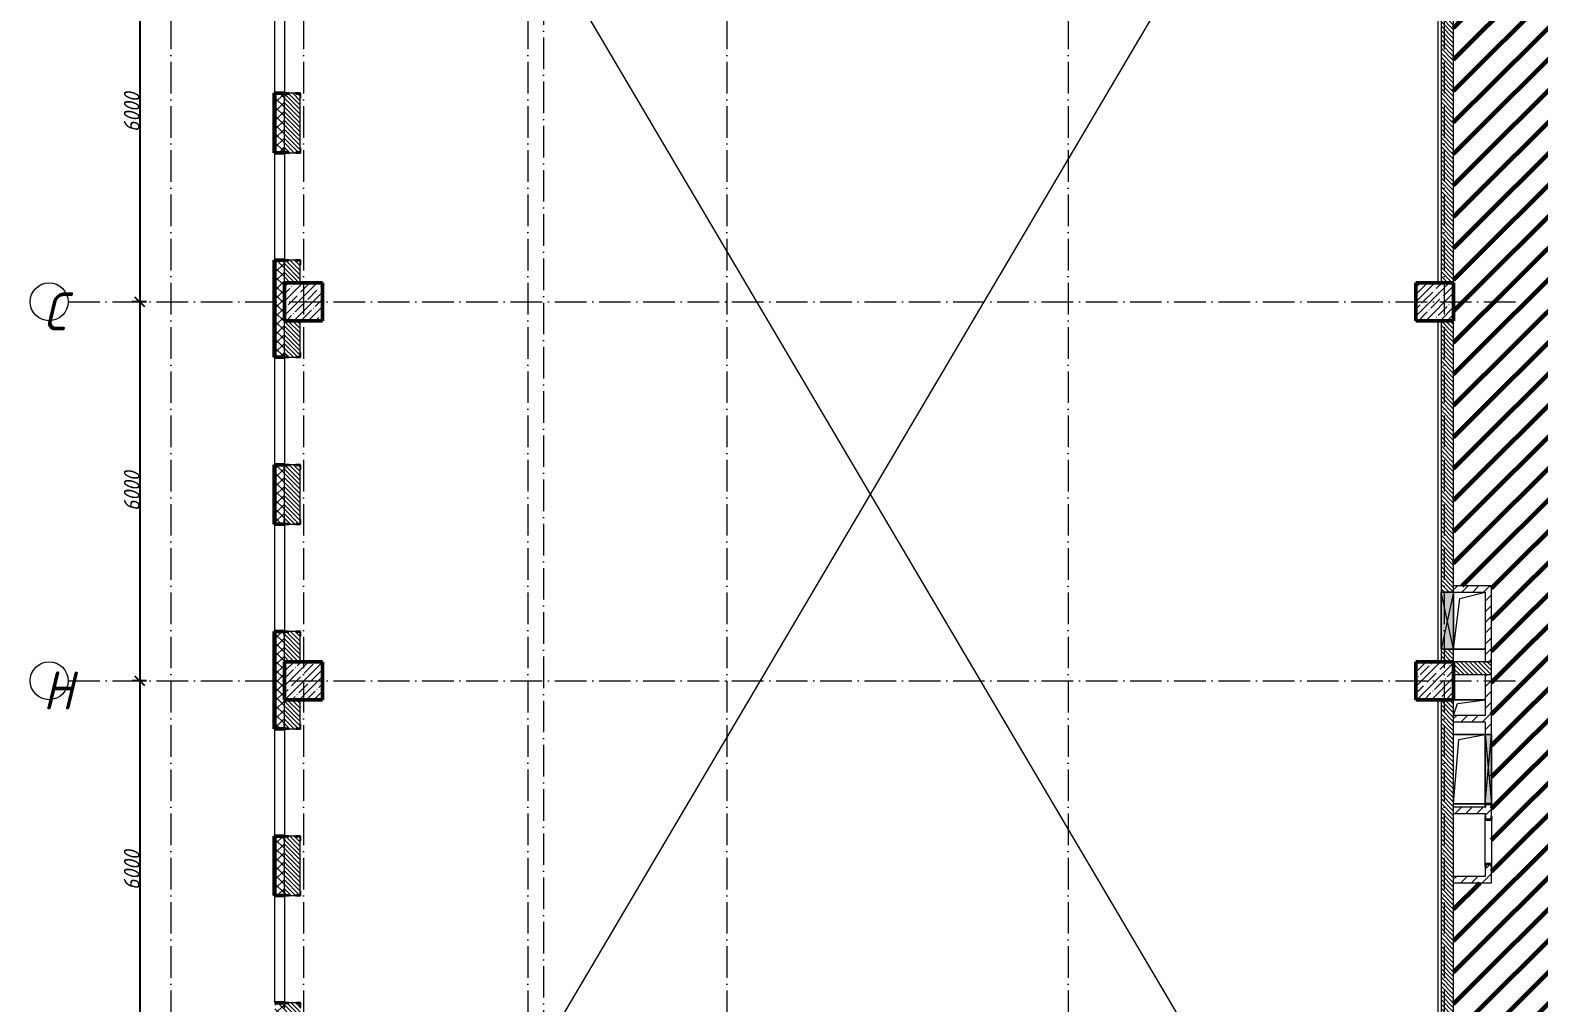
# Model space of a CAD drawing. Header units: millimetres. Extents: x -606178 to 312196, y -19338 to 632709.
# Drawn here: x -73988 to -50117, y 471375 to 486775 of the extents above; entities that cross this region are included whole.
import ezdxf

# ---------------------------------------------------------------- set-up
doc = ezdxf.new("R2010")
doc.units = ezdxf.units.MM
doc.linetypes.add('50_200_ШТРИХ_1Т_ш5_п1_п1_', pattern=[700, 500, -100, 0, -100])
for name, color, linetype, lineweight in [('6.4.1) Окр пт с инж. ПТ2.16', 3, 'Continuous', 60), ('A-____-____-DIMS', 7, 'Continuous', 9), ('A-DETL-____-OTLN-4', 7, 'Continuous', 18), ('A-DETL-GENF-OTLN', 7, 'Continuous', 9), ('A-FLOR-____-OTLN', 7, 'Continuous', 9), ('A-GENM-____-MCUT', 7, 'Continuous', 25), ('A-GENM-____-OTLN', 7, 'Continuous', 9), ('A-GENM-____-OTLN-1', 7, 'Continuous', 25), ('A-GLAZ-____-OTLN', 7, 'Continuous', 9), ('A-WALL-____-MCUT-2', 7, 'Continuous', 50), ('A-WALL-____-MCUT-3', 7, 'Continuous', 9), ('A-WALL-____-OTLN', 7, 'Continuous', 9), ('A-WALL-____-PATT-1', 7, 'Continuous', 9), ('A-WALL-FNSH-MCUT-1', 7, 'Continuous', 9), ('I-WALL-____-OTLN', 7, 'Continuous', 9), ('S-COLS-____-MCUT', 7, 'Continuous', 50), ('S-COLS-____-OTLN', 7, 'Continuous', 9), ('S-GRID-____-IDEN', 7, 'Continuous', 9), ('S-GRID-____-OTLN-1', 7, '50_200_ШТРИХ_1Т_ш5_п1_п1_', 9)]:
    doc.layers.add(name, color=color, linetype=linetype, lineweight=lineweight)
doc.styles.add('ISOCPEUR_I', font='isocpeui.ttf', dxfattribs={"width": 0.9, "height": 2.5})
doc.styles.add('ISOCPEUR_I_9', font='isocpeui.ttf', dxfattribs={"width": 0.9, "height": 250})
doc.dimstyles.new('ISO-2_5_0_9К_БОЛЬШОЙ_ОСИ', dxfattribs={"dimscale": 304.8, "dimtxt": 248.995294, "dimasz": 0.492126, "dimexe": 0.393701, "dimexo": 0, "dimgap": 0, "dimtad": 1, "dimdec": 0, "dimzin": 0, "dimdsep": 46, "dimtxsty": 'ISOCPEUR_I_9', "dimblk1": 'OBLIQUE', "dimblk2": 'OBLIQUE', "dimsah": 1, "dimcen": 0.09, "dimdle": 0.393701, "dimazin": 0, "dimtfac": 1, "dimtdec": 4, "dimtix": 1, "dimtmove": 0, "dimatfit": 3, "dimfxl": 1, "dimtvp": 1, "dimtolj": 1, "dimtzin": 0, "dimarcsym": 2})
pattern_1 = [(135, (-140714.89, 451794.26), (-35.35534, -35.35534), [])]
pattern_2 = [(45, (-140714.89, 451794.26), (-84.85281, 84.85281), [])]

# ---------------------------------------------------------------- blocks, each defined once
blk = doc.blocks.new('BSC_Колонна _Прямоугольная - 600х600-V15-АР1_План отверстий 3 этажа в осях 1-64_А-ГГ')
at = {"layer": 'S-COLS-____-OTLN'}
h = blk.add_hatch(dxfattribs=at)
h.set_pattern_fill('FP_51', color=256, style=0, pattern_type=2)
h.set_pattern_definition([(45, (-71050, -30681.04), (-114.04925, 114.04925), []), (45, (-70935.95, -30681.04), (-114.04925, 114.04925), [201.613, -40.323, 3.353, -36.97])])
h.paths.add_polyline_path([(-300, -300), (300, -300), (300, 300), (-300, 300)], flags=0)
at = {"layer": 'S-COLS-____-MCUT'}
for p, q in [((300, 300), (-300, 300)), ((-300, 300), (-300, -300)), ((300, -300), (300, 300)), ((-300, -300), (300, -300))]:
    blk.add_line(p, q, dxfattribs=at)
blk = doc.blocks.new('BSC_Колонна _Прямоугольная - 600х600-V16-АР1_План отверстий 3 этажа в осях 1-64_А-ГГ')
at = {"layer": 'S-COLS-____-OTLN'}
h = blk.add_hatch(dxfattribs=at)
h.set_pattern_fill('FP_52', color=256, style=0, pattern_type=2)
h.set_pattern_definition([(45, (-71050, -24681.04), (-114.04925, 114.04925), []), (45, (-70935.95, -24681.04), (-114.04925, 114.04925), [201.613, -40.323, 3.353, -36.97])])
h.paths.add_polyline_path([(-300, -300), (300, -300), (300, 300), (-300, 300), (-300, 134)], flags=0)
at = {"layer": 'S-COLS-____-MCUT'}
for p, q in [((300, 300), (-300, 300)), ((-300, 300), (-300, -300)), ((300, -300), (300, 300)), ((-300, -300), (300, -300))]:
    blk.add_line(p, q, dxfattribs=at)
blk = doc.blocks.new('BSC_Колонна _Прямоугольная - 600х600-V18-АР1_План отверстий 3 этажа в осях 1-64_А-ГГ')
at = {"layer": 'S-COLS-____-OTLN'}
h = blk.add_hatch(dxfattribs=at)
h.set_pattern_fill('FP_55', color=256, style=0, pattern_type=2)
h.set_pattern_definition([(45, (-88950, -30681.04), (-114.04925, 114.04925), []), (45, (-88835.95, -30681.04), (-114.04925, 114.04925), [201.613, -40.323, 3.353, -36.97])])
h.paths.add_polyline_path([(-300, -300), (300, -300), (300, 300), (-300, 300)], flags=0)
at = {"layer": 'S-COLS-____-MCUT'}
for p, q in [((300, 300), (-300, 300)), ((-300, 300), (-300, -300)), ((300, -300), (300, 300)), ((-300, -300), (300, -300))]:
    blk.add_line(p, q, dxfattribs=at)
blk = doc.blocks.new('BSC_Колонна _Прямоугольная - 600х600-V19-АР1_План отверстий 3 этажа в осях 1-64_А-ГГ')
at = {"layer": 'S-COLS-____-OTLN'}
h = blk.add_hatch(dxfattribs=at)
h.set_pattern_fill('FP_56', color=256, style=0, pattern_type=2)
h.set_pattern_definition([(45, (-88950, -24681.04), (-114.04925, 114.04925), []), (45, (-88835.95, -24681.04), (-114.04925, 114.04925), [201.613, -40.323, 3.353, -36.97])])
h.paths.add_polyline_path([(-300, -300), (300, -300), (300, 300), (-300, 300), (-300, 134)], flags=0)
at = {"layer": 'S-COLS-____-MCUT'}
for p, q in [((300, 300), (-300, 300)), ((-300, 300), (-300, -300)), ((300, -300), (300, 300)), ((-300, -300), (300, -300))]:
    blk.add_line(p, q, dxfattribs=at)
blk = doc.blocks.new('Фахверк_СКБ_Уголок - 250_3380-27498580-АР1_План отверстий 3 этажа в осях 1-64_А-ГГ')
at = {"layer": 'A-GENM-____-MCUT'}
for p, q in [((200, 181), (125, 181)), ((125, 181), (125, 106)), ((125, 106), (131, 106)), ((131, 106), (131, 175)), ((131, 175), (200, 175)), ((200, 175), (200, 181)), ((131, -6), (125, -6)), ((125, -6), (125, -81)), ((125, -81), (200, -81)), ((131, -75), (131, -6)), ((200, -75), (131, -75)), ((200, -81), (200, -75))]:
    blk.add_line(p, q, dxfattribs=at)
blk = doc.blocks.new('AR_Отверстие прямоугольное _в плите_ - AR_Отверстие прямоугольное _в плите_-30552785-АР1_План отверстий 3 этажа в осях 1-64_А-ГГ')
at = {"layer": 'A-GENM-____-OTLN'}
for p, q in [((-250, -450), (-150, 350)), ((-150, 350), (250, 450)), ((-250, -450), (250, -450))]:
    blk.add_line(p, q, dxfattribs=at)
blk = doc.blocks.new('AR_Отверстие прямоугольное _в плите_ - AR_Отверстие прямоугольное _в плите_-30459257-АР1_План отверстий 3 этажа в осях 1-64_А-ГГ')
at = {"layer": 'A-GENM-____-OTLN'}
for p, q in [((250, 125), (-250, 125)), ((-250, -125), (-188, 63)), ((-188, 63), (250, 125))]:
    blk.add_line(p, q, dxfattribs=at)
blk = doc.blocks.new('AR_Отверстие прямоугольное _в плите_ - AR_Отверстие прямоугольное _в плите_-V208-АР1_План отверстий 3 этажа в осях 1-64_А-ГГ')
at = {"layer": 'A-GENM-____-OTLN'}
for p, q in [((250, 550), (-250, 550)), ((-167, 467), (250, 550)), ((-250, -550), (-167, 467)), ((-250, -550), (250, -550))]:
    blk.add_line(p, q, dxfattribs=at)
blk = doc.blocks.new('154_Фахверк_СКБ_Швеллер - Тип_100_3960_зеркало-36793856-АР1_План отверстий 3 этажа в осях 1-64_А-ГГ')
at = {"layer": 'A-GENM-____-MCUT'}
for p, q in [((175, 50), (125, 50)), ((125, 50), (125, -50)), ((128, 47), (175, 47)), ((128, -47), (128, 47)), ((175, 47), (175, 50)), ((125, -50), (175, -50)), ((175, -47), (128, -47)), ((175, -50), (175, -47))]:
    blk.add_line(p, q, dxfattribs=at)
blk = doc.blocks.new('154_Стойка_СКБ_Швеллер - СМ-2180_100-28318692-АР1_План отверстий 3 этажа в осях 1-64_А-ГГ')
at = {"layer": 'A-GENM-____-MCUT'}
for p, q in [((171, 50), (125, 50)), ((125, 50), (125, -50)), ((129.5, 42.4), (171, 42.4)), ((129.5, -42.4), (129.5, 42.4)), ((171, 42.4), (171, 50)), ((125, -50), (171, -50)), ((171, -42.4), (129.5, -42.4)), ((171, -50), (171, -42.4))]:
    blk.add_line(p, q, dxfattribs=at)
blk = doc.blocks.new('AR_Отверстие прямоугольное _в стене_ - AR_Отверстие прямоугольное _в стене__ОВ-36953238-АР1_План отверстий 3 этажа в осях 1-64_А-ГГ')
at = {"layer": 'A-GLAZ-____-OTLN'}
blk.add_hatch(color=256, dxfattribs=at).paths.add_polyline_path([(450, 100), (-450, 100), (-450, -100), (450, -100)], flags=0)
at = {"layer": 'A-DETL-GENF-OTLN'}
for p, q in [((-450, -100), (-450, 100)), ((-450, 100), (450, 100)), ((450, 100), (-450, -100)), ((-450, 100), (450, -100)), ((450, 100), (-450, 100)), ((-450, 100), (-450, -100)), ((450, 100), (450, -100)), ((450, -100), (450, 100)), ((450, -100), (-450, -100)), ((-450, -100), (450, -100))]:
    blk.add_line(p, q, dxfattribs=at)
blk = doc.blocks.new('AR_Отверстие прямоугольное _в стене_ - AR_Отверстие прямоугольное _в стене__ОВ-36943067-АР1_План отверстий 3 этажа в осях 1-64_А-ГГ')
at = {"layer": 'A-GLAZ-____-OTLN'}
blk.add_hatch(color=256, dxfattribs=at).paths.add_polyline_path([(-550, -50), (550, -50), (550, 50), (-550, 50), (-550, -47)], flags=0)
at = {"layer": 'A-DETL-GENF-OTLN'}
for p, q in [((-550, 50), (550, 50)), ((550, 50), (-550, -50)), ((-550, 50), (550, -50)), ((550, 50), (-550, 50)), ((550, 50), (550, -50)), ((550, -50), (550, 50)), ((550, -50), (-550, -50)), ((-550, -50), (550, -50))]:
    blk.add_line(p, q, dxfattribs=at)
blk = doc.blocks.new('Ось сетки - Круг_Ø6_00__ISO-2_5_0_9K_-25732049-АР1_План отверстий 1 этажа в осях 1-64_А-ГГ')
at = {"layer": 'S-GRID-____-IDEN'}
blk.add_circle((0, 0), 3, dxfattribs=at)
blk = doc.blocks.new('_Oblique')
at = {"color": 0, "linetype": 'ByBlock', "lineweight": -2}
blk.add_line((-0.5, -0.5), (0.5, 0.5), dxfattribs=at)
blk = doc.blocks.new('*D5055')
at = {"layer": 'A-____-____-DIMS', "color": 0, "lineweight": -2, "transparency": 16777216}
for p, q in [((-72148, 488475), (-72375, 488475)), ((-72255, 488595), (-72255, 482355)), ((-72148, 482475), (-72375, 482475))]:
    blk.add_line(p, q, dxfattribs=at)
at = {"layer": 'Defpoints', "color": 0, "transparency": 16777216}
for p in [(-72148, 488475), (-72255, 482475), (-72148, 482475)]:
    blk.add_point(p, dxfattribs=at)
at = {"layer": 'A-____-____-DIMS', "color": 0, "lineweight": -2, "transparency": 16777216, "xscale": 150, "yscale": 150, "zscale": 150}
for p, rotation in [((-72255, 488475), 90), ((-72255, 482475), 270)]:
    blk.add_blockref('_Oblique', p, dxfattribs=dict(at, rotation=rotation))
at = {"layer": 'A-____-____-DIMS', "color": 0, "transparency": 16777216, "insert": (-72380, 485475), "char_height": 250, "width": 758.48, "attachment_point": 5, "rotation": 90, "style": 'ISOCPEUR_I_9'}
blk.add_mtext('\\A1;6000', dxfattribs=at)
blk = doc.blocks.new('*D5056')
at = {"layer": 'A-____-____-DIMS', "color": 0, "lineweight": -2, "transparency": 16777216}
for p, q in [((-72148, 482475), (-72375, 482475)), ((-72255, 482595), (-72255, 476355)), ((-72148, 476475), (-72375, 476475))]:
    blk.add_line(p, q, dxfattribs=at)
at = {"layer": 'Defpoints', "color": 0, "transparency": 16777216}
for p in [(-72148, 482475), (-72255, 476475), (-72148, 476475)]:
    blk.add_point(p, dxfattribs=at)
at = {"layer": 'A-____-____-DIMS', "color": 0, "lineweight": -2, "transparency": 16777216, "xscale": 150, "yscale": 150, "zscale": 150}
for p, rotation in [((-72255, 482475), 90), ((-72255, 476475), 270)]:
    blk.add_blockref('_Oblique', p, dxfattribs=dict(at, rotation=rotation))
at = {"layer": 'A-____-____-DIMS', "color": 0, "transparency": 16777216, "insert": (-72380, 479475), "char_height": 250, "width": 758.48, "attachment_point": 5, "rotation": 90, "style": 'ISOCPEUR_I_9'}
blk.add_mtext('\\A1;6000', dxfattribs=at)
blk = doc.blocks.new('*D5057')
at = {"layer": 'A-____-____-DIMS', "color": 0, "lineweight": -2, "transparency": 16777216}
for p, q in [((-72148, 476475), (-72375, 476475)), ((-72255, 476595), (-72255, 470355)), ((-72148, 470475), (-72375, 470475))]:
    blk.add_line(p, q, dxfattribs=at)
at = {"layer": 'Defpoints', "color": 0, "transparency": 16777216}
for p in [(-72148, 476475), (-72255, 470475), (-72148, 470475)]:
    blk.add_point(p, dxfattribs=at)
at = {"layer": 'A-____-____-DIMS', "color": 0, "lineweight": -2, "transparency": 16777216, "xscale": 150, "yscale": 150, "zscale": 150}
for p, rotation in [((-72255, 476475), 90), ((-72255, 470475), 270)]:
    blk.add_blockref('_Oblique', p, dxfattribs=dict(at, rotation=rotation))
at = {"layer": 'A-____-____-DIMS', "color": 0, "transparency": 16777216, "insert": (-72380, 473475), "char_height": 250, "width": 758.48, "attachment_point": 5, "rotation": 90, "style": 'ISOCPEUR_I_9'}
blk.add_mtext('\\A1;6000', dxfattribs=at)

msp = doc.modelspace()

# ---------------------------------------------------------------- hatches: boundary and pattern name
at = {"layer": '6.4.1) Окр пт с инж. ПТ2.16'}
h = msp.add_hatch(dxfattribs=at)
h.set_pattern_fill('ANSI31', color=256, scale=111)
h.paths.add_polyline_path([(-48014.891, 494725.3011), (-51464.891, 494725.3011), (-51464.891, 494225.3011), (-51464.891, 488775.3011), (-51464.891, 488175.3011), (-51464.891, 482775.3011), (-51464.891, 482175.3011), (-51464.891, 477975.3011), (-50864.891, 477975.3011), (-50864.891, 476775.3011), (-50864.891, 476575.3011), (-50864.891, 475625.3011), (-50864.891, 474525.3011), (-50864.891, 474475.3011), (-50864.891, 474325.3011), (-50864.891, 474275.3011), (-50864.891, 473575.3011), (-50864.891, 473529.3011), (-50864.891, 473275.3011), (-51464.891, 473275.3011), (-51464.891, 470775.3011), (-51464.891, 470175.3011), (-51464.891, 464625.3011), (-51464.891, 464125.3011), (-51464.891, 460975.3011), (-51464.891, 460775.3011), (-51464.891, 458575.3011), (-51464.891, 457875.3011), (-50964.891, 457875.3011), (-50964.891, 457275.3011), (-51464.891, 457275.3011), (-51464.891, 454275.3011), (-50964.891, 454275.3011), (-50964.891, 453675.3011), (-50964.891, 450725.3011), (-50964.891, 450125.3011), (-50439.891, 450125.3011), (-50439.891, 450131.3011), (-50364.891, 450131.3011), (-48564.891, 450125.3011), (-48564.891, 450131.3011), (-48489.891, 450131.3011), (-47664.891, 450126.4719), (-47664.891, 450225.3011), (-47464.891, 450225.3011), (-47464.891, 450375.3011), (-47464.891, 450700.3011), (-47470.891, 450700.3011), (-47470.891, 450780.3011), (-47464.891, 450780.3011), (-47464.891, 451225.3011), (-47464.891, 452075.3011), (-47464.891, 452475.3011), (-47470.891, 452475.3011), (-47470.891, 452550.3011), (-47464.891, 452875.3011), (-47464.891, 453375.3011), (-47464.891, 455875.3011), (-47464.891, 456775.3011), (-47464.891, 457000.3011), (-47470.891, 457000.3011), (-47470.891, 457075.3011), (-47464.891, 457775.3011), (-47470.891, 457775.3011), (-47470.891, 457850.3011), (-47464.891, 458000.3011), (-47470.891, 458000.3011), (-47470.891, 458075.3011), (-47464.891, 458775.3011), (-47470.891, 458775.3011), (-47470.891, 458875.3011), (-47464.891, 458875.3011), (-47464.891, 459375.3011), (-47464.891, 459700.3011), (-47470.891, 459700.3011), (-47470.891, 459780.3011), (-47464.891, 459780.3011), (-47464.891, 460125.3011), (-47464.891, 460975.3011), (-47464.891, 461475.3011), (-47470.891, 461475.3011), (-47470.891, 461550.3011), (-47464.891, 461875.3011), (-47464.891, 462375.3011), (-47464.891, 464700.3011), (-47470.891, 464700.3011), (-47470.891, 464780.3011), (-47264.891, 464780.3011), (-47264.891, 466570.3011), (-47470.891, 466570.3011), (-47470.891, 466650.3011), (-47464.891, 466925.3011), (-47464.891, 467425.3011), (-47464.891, 467875.3011), (-47464.891, 468375.3011), (-47464.891, 468700.3011), (-47470.891, 468700.3011), (-47470.891, 468780.3011), (-47464.891, 468780.3011), (-47464.891, 469225.3011), (-47464.891, 470075.3011), (-47464.891, 470475.3011), (-47470.891, 470475.3011), (-47470.891, 470550.3011), (-47464.891, 470875.3011), (-47464.891, 471375.3011), (-47464.891, 472775.3011), (-47464.891, 473775.3011), (-47464.891, 474100.3011), (-47470.891, 474100.3011), (-47470.891, 474180.3011), (-47264.891, 474180.3011), (-47264.891, 475070.3011), (-47470.891, 475070.3011), (-47470.891, 475150.3011), (-47464.891, 476075.3011), (-47464.891, 476475.3011), (-47464.891, 476575.3011), (-47464.891, 476775.3011), (-47464.891, 476875.3011), (-47464.891, 477375.3011), (-47464.891, 477700.3011), (-47470.891, 477700.3011), (-47470.891, 477780.3011), (-47464.891, 477780.3011), (-47464.891, 478325.3011), (-47464.891, 479175.3011), (-47464.891, 479475.3011), (-47470.891, 479475.3011), (-47470.891, 479550.3011), (-47464.891, 479875.3011), (-47464.891, 480375.3011), (-47464.891, 480600.3011), (-47470.891, 480600.3011), (-47470.891, 480675.3011), (-47395.891, 480675.3011), (-47264.891, 480675.3011), (-47264.891, 482475.3011), (-47333.891, 482475.3011), (-47395.891, 482475.3011), (-47470.891, 482475.3011), (-47470.891, 482550.3011), (-47464.891, 482700.3011), (-47470.891, 482700.3011), (-47470.891, 482775.3011), (-47464.891, 482805.3011), (-47464.891, 482775.3011), (-47395.891, 482775.3011), (-47264.891, 482775.3011), (-47264.891, 484570.3011), (-47470.891, 484570.3011), (-47470.891, 484650.3011), (-47464.891, 485875.3011), (-47464.891, 486375.3011), (-47464.891, 486700.3011), (-47470.891, 486700.3011), (-47470.891, 486780.3011), (-47464.891, 486780.3011), (-47464.891, 487275.3011), (-47464.891, 487925.3011), (-47464.891, 488475.3011), (-47470.891, 488475.3011), (-47470.891, 488550.3011), (-47464.891, 488875.3011), (-47464.891, 489375.3011), (-47464.891, 489800.3011), (-47464.891, 490300.3011), (-47464.891, 493775.3011), (-48014.891, 493775.3011)])
at = {"layer": 'A-WALL-____-PATT-1'}
h = msp.add_hatch(dxfattribs=at)
h.set_pattern_fill('FP_1', color=256, style=0, pattern_type=2)
h.set_pattern_definition([(45, (-140714.89, 451794.26), (-70.71068, 70.71068), []), (135, (-140714.89, 451794.26), (-70.71068, -70.71068), [])])
h.paths.add_polyline_path([(-70114.891, 464125.3011), (-69964.891, 464125.3011), (-69964.891, 465420.3011), (-69970.891, 465420.3011), (-69970.891, 465495.3011), (-70114.891, 465495.3011)], flags=0)
h.paths.add_polyline_path([(-70029.9964, 467195.3011), (-69970.891, 467195.3011), (-69970.891, 467270.3011), (-69964.891, 467270.3011), (-69964.891, 468060.3011), (-69970.891, 468060.3011), (-69970.891, 468135.3011), (-70114.891, 468135.3011), (-70114.891, 467195.3011)], flags=0)
h.paths.add_polyline_path([(-70029.9964, 469835.3011), (-69970.891, 469835.3011), (-69970.891, 469910.3011), (-69964.891, 469910.3011), (-69964.891, 471300.3011), (-69970.891, 471300.3011), (-69970.891, 471375.3011), (-70114.891, 471375.3011), (-70114.891, 469835.3011)], flags=0)
h.paths.add_polyline_path([(-70029.9964, 473075.3011), (-69970.891, 473075.3011), (-69970.891, 473150.3011), (-69964.891, 473150.3011), (-69964.891, 473940.3011), (-69970.891, 473940.3011), (-69970.891, 474015.3011), (-70114.891, 474015.3011), (-70114.891, 473075.3011)], flags=0)
h.paths.add_polyline_path([(-70029.9964, 475715.3011), (-69970.891, 475715.3011), (-69970.891, 475790.3011), (-69964.891, 475790.3011), (-69964.891, 477180.3011), (-69970.891, 477180.3011), (-69970.891, 477255.3011), (-70114.891, 477255.3011), (-70114.891, 475715.3011)], flags=0)
h.paths.add_polyline_path([(-70114.891, 478955.3011), (-69970.891, 478955.3011), (-69970.891, 479030.3011), (-69964.891, 479030.3011), (-69964.891, 479820.3011), (-69970.891, 479820.3011), (-69970.891, 479895.3011), (-70114.891, 479895.3011)], flags=0)
h.paths.add_polyline_path([(-70114.891, 481595.3011), (-69970.891, 481595.3011), (-69970.891, 481670.3011), (-69964.891, 481670.3011), (-69964.891, 483060.3011), (-69970.891, 483060.3011), (-69970.891, 483135.3011), (-70114.891, 483135.3011)], flags=0)
h.paths.add_polyline_path([(-70114.891, 484835.3011), (-69970.891, 484835.3011), (-69970.891, 484910.3011), (-69964.891, 484910.3011), (-69964.891, 485700.3011), (-69970.891, 485700.3011), (-69970.891, 485775.3011), (-70114.891, 485775.3011)], flags=0)
h.paths.add_polyline_path([(-69970.891, 487475.3011), (-69970.891, 487550.3011), (-69964.891, 487550.3011), (-69964.891, 488940.3011), (-69970.891, 488940.3011), (-69970.891, 489015.3011), (-70114.891, 489015.3011), (-70114.891, 487475.3011), (-70029.9964, 487475.3011)], flags=0)
h.paths.add_polyline_path([(-69970.891, 490715.3011), (-69970.891, 490790.3011), (-69964.891, 490790.3011), (-69964.891, 491580.3011), (-69970.891, 491580.3011), (-69970.891, 491655.3011), (-70114.891, 491655.3011), (-70114.891, 490715.3011), (-70029.9964, 490715.3011)], flags=0)
h.paths.add_polyline_path([(-69970.891, 493355.3011), (-69970.891, 493430.3011), (-69964.891, 493430.3011), (-69964.891, 494725.3011), (-70114.891, 494725.3011), (-70114.891, 493355.3011), (-70029.9964, 493355.3011)], flags=0)
h = msp.add_hatch(dxfattribs=at)
h.set_pattern_fill('FP_6', color=256, style=0, pattern_type=2)
h.set_pattern_definition(pattern_1)
h.paths.add_polyline_path([(-69783.891, 482775.3011), (-69714.891, 482775.3011), (-69714.891, 483129.3011), (-69783.891, 483129.3011), (-69783.891, 483135.3011), (-69895.891, 483135.3011), (-69895.891, 483129.3011), (-69964.891, 483129.3011), (-69964.891, 482775.3011)], flags=0)
h.paths.add_polyline_path([(-69783.891, 484835.3011), (-69783.891, 484841.3011), (-69714.891, 484841.3011), (-69714.891, 485769.3011), (-69783.891, 485769.3011), (-69783.891, 485775.3011), (-69895.891, 485775.3011), (-69895.891, 485769.3011), (-69964.891, 485769.3011), (-69964.891, 484841.3011), (-69895.891, 484841.3011), (-69895.891, 484835.3011)], flags=0)
h.paths.add_polyline_path([(-69783.891, 487475.3011), (-69783.891, 487481.3011), (-69714.891, 487481.3011), (-69714.891, 488175.3011), (-69964.891, 488175.3011), (-69964.891, 487481.3011), (-69895.891, 487481.3011), (-69895.891, 487475.3011)], flags=0)
h = msp.add_hatch(dxfattribs=at)
h.set_pattern_fill('FP_6', color=256, style=0, pattern_type=2)
h.set_pattern_definition(pattern_1)
h.paths.add_polyline_path([(-51464.891, 482775.3011), (-51464.891, 488175.3011), (-51664.891, 488175.3011), (-51664.891, 482775.3011)], flags=0)
h = msp.add_hatch(dxfattribs=at)
h.set_pattern_fill('FP_6', color=256, style=0, pattern_type=2)
h.set_pattern_definition(pattern_1)
h.paths.add_polyline_path([(-69895.891, 476775.3011), (-69714.891, 476775.3011), (-69714.891, 477249.3011), (-69783.891, 477249.3011), (-69783.891, 477255.3011), (-69895.891, 477255.3011), (-69895.891, 477249.3011), (-69964.891, 477249.3011), (-69964.891, 476775.3011)], flags=0)
h.paths.add_polyline_path([(-69895.891, 478955.3011), (-69783.891, 478955.3011), (-69783.891, 478961.3011), (-69714.891, 478961.3011), (-69714.891, 479889.3011), (-69783.891, 479889.3011), (-69783.891, 479895.3011), (-69895.891, 479895.3011), (-69895.891, 479889.3011), (-69964.891, 479889.3011), (-69964.891, 478961.3011), (-69895.891, 478961.3011)], flags=0)
h.paths.add_polyline_path([(-69783.891, 481595.3011), (-69783.891, 481601.3011), (-69714.891, 481601.3011), (-69714.891, 482175.3011), (-69964.891, 482175.3011), (-69964.891, 481601.3011), (-69895.891, 481601.3011), (-69895.891, 481595.3011)], flags=0)
h = msp.add_hatch(dxfattribs=at)
h.set_pattern_fill('FP_6', color=256, style=0, pattern_type=2)
h.set_pattern_definition(pattern_1)
h.paths.add_polyline_path([(-51464.891, 476775.3011), (-51464.891, 476975.3011), (-51664.891, 476975.3011), (-51664.891, 476775.3011)], flags=0)
h.paths.add_polyline_path([(-51664.891, 477875.3011), (-51464.891, 477875.3011), (-51464.891, 482175.3011), (-51664.891, 482175.3011), (-51664.891, 480049.2845)], flags=0)
h = msp.add_hatch(dxfattribs=at)
h.set_pattern_fill('FP_4', color=256, style=0, pattern_type=2)
h.set_pattern_definition(pattern_2)
h.paths.add_polyline_path([(-50964.891, 477875.3011), (-50864.891, 477875.3011), (-50864.891, 477975.3011), (-51464.891, 477975.3011), (-51464.891, 477875.3011)], flags=0)
h = msp.add_hatch(dxfattribs=at)
h.set_pattern_fill('FP_4', color=256, style=0, pattern_type=2)
h.set_pattern_definition(pattern_2)
h.paths.add_polyline_path([(-50864.891, 476775.3011), (-50864.891, 477875.3011), (-50964.891, 477875.3011), (-50964.891, 476775.3011)], flags=0)
h = msp.add_hatch(dxfattribs=at)
h.set_pattern_fill('FP_6', color=256, style=0, pattern_type=2)
h.set_pattern_definition(pattern_1)
h.paths.add_polyline_path([(-50864.891, 476575.3011), (-50864.891, 476775.3011), (-51464.891, 476775.3011), (-51464.891, 476575.3011)], flags=0)
h = msp.add_hatch(dxfattribs=at)
h.set_pattern_fill('FP_4', color=256, style=0, pattern_type=2)
h.set_pattern_definition(pattern_2)
h.paths.add_polyline_path([(-50872.491, 473375.3011), (-50864.891, 473375.3011), (-50864.891, 473529.3011), (-50872.491, 473529.3011), (-50872.491, 473570.8011), (-50957.291, 473570.8011), (-50957.291, 473529.3011), (-50964.891, 473529.3011), (-50964.891, 473375.3011), (-50957.291, 473375.3011)], flags=0)
h.paths.add_polyline_path([(-50961.891, 474278.3011), (-50867.891, 474278.3011), (-50867.891, 474325.3011), (-50864.891, 474325.3011), (-50864.891, 474475.3011), (-50867.891, 474475.3011), (-50867.891, 474522.3011), (-50961.891, 474522.3011), (-50961.891, 474475.3011), (-50964.891, 474475.3011), (-50964.891, 474325.3011), (-50961.891, 474325.3011)], flags=0)
h.paths.add_polyline_path([(-50951.9877, 475625.3011), (-50864.891, 475625.3011), (-50864.891, 476575.3011), (-50964.891, 476575.3011), (-50964.891, 475625.3011)], flags=0)
h = msp.add_hatch(dxfattribs=at)
h.set_pattern_fill('FP_6', color=256, style=0, pattern_type=2)
h.set_pattern_definition(pattern_1)
h.paths.add_polyline_path([(-69895.891, 470775.3011), (-69714.891, 470775.3011), (-69714.891, 471369.3011), (-69783.891, 471369.3011), (-69783.891, 471375.3011), (-69895.891, 471375.3011), (-69895.891, 471369.3011), (-69964.891, 471369.3011), (-69964.891, 470775.3011)], flags=0)
h.paths.add_polyline_path([(-69783.891, 473075.3011), (-69783.891, 473081.3011), (-69714.891, 473081.3011), (-69714.891, 474009.3011), (-69783.891, 474009.3011), (-69783.891, 474015.3011), (-69895.891, 474015.3011), (-69895.891, 474009.3011), (-69964.891, 474009.3011), (-69964.891, 473081.3011), (-69895.891, 473081.3011), (-69895.891, 473075.3011)], flags=0)
h.paths.add_polyline_path([(-69783.891, 475715.3011), (-69783.891, 475721.3011), (-69714.891, 475721.3011), (-69714.891, 476175.3011), (-69964.891, 476175.3011), (-69964.891, 475721.3011), (-69895.891, 475721.3011), (-69895.891, 475715.3011)], flags=0)
h = msp.add_hatch(dxfattribs=at)
h.set_pattern_fill('FP_6', color=256, style=0, pattern_type=2)
h.set_pattern_definition(pattern_1)
h.paths.add_polyline_path([(-51464.891, 470775.3011), (-51464.891, 476175.3011), (-51664.891, 476175.3011), (-51664.891, 470775.3011)], flags=0)
h = msp.add_hatch(dxfattribs=at)
h.set_pattern_fill('FP_4', color=256, style=0, pattern_type=2)
h.set_pattern_definition(pattern_2)
h.paths.add_polyline_path([(-50964.891, 475825.3011), (-50964.891, 475925.3011), (-51464.891, 475925.3011), (-51464.891, 475825.3011)], flags=0)
h = msp.add_hatch(dxfattribs=at)
h.set_pattern_fill('FP_4', color=256, style=0, pattern_type=2)
h.set_pattern_definition(pattern_2)
h.paths.add_polyline_path([(-50964.891, 474375.3011), (-50964.891, 474475.3011), (-51464.891, 474475.3011), (-51464.891, 474375.3011)], flags=0)
h = msp.add_hatch(dxfattribs=at)
h.set_pattern_fill('FP_4', color=256, style=0, pattern_type=2)
h.set_pattern_definition(pattern_2)
h.paths.add_polyline_path([(-51464.891, 473275.3011), (-50864.891, 473275.3011), (-50864.891, 473375.3011), (-51464.891, 473375.3011)], flags=0)

# ---------------------------------------------------------------- linework, layer by layer
at = {"layer": 'A-DETL-____-OTLN-4'}
for p, q in [((-69364.891, 464725.3011), (-51964.891, 494225.3011)), ((-69364.891, 494125.3011), (-51964.891, 464625.3011))]:
    msp.add_line(p, q, dxfattribs=at)
at = {"layer": 'A-FLOR-____-OTLN'}
for p, q in [((-51714.891, 488175.3011), (-51714.891, 482775.3011)), ((-51714.891, 482175.3011), (-51714.891, 476775.3011)), ((-50964.891, 476975.3011), (-51464.891, 476975.3011)), ((-51714.891, 476175.3011), (-51714.891, 470775.3011)), ((-51464.891, 476175.3011), (-50964.891, 476175.3011)), ((-51464.891, 475625.3011), (-50964.891, 475625.3011)), ((-50964.891, 474525.3011), (-51464.891, 474525.3011))]:
    msp.add_line(p, q, dxfattribs=at)
at = {"layer": 'A-WALL-____-MCUT-2'}
for p, q in [((-70126.891, 485775.3011), (-70126.891, 484835.3011)), ((-70121.891, 485775.3011), (-70121.891, 484835.3011)), ((-70114.891, 485775.3011), (-70114.891, 484835.3011)), ((-69970.891, 485775.3011), (-70114.891, 485775.3011)), ((-70114.891, 484835.3011), (-69970.891, 484835.3011)), ((-70126.891, 483135.3011), (-70126.891, 481595.3011)), ((-70121.891, 483135.3011), (-70121.891, 481595.3011)), ((-70114.891, 483135.3011), (-70114.891, 481595.3011)), ((-69970.891, 483135.3011), (-70114.891, 483135.3011)), ((-70114.891, 481595.3011), (-69970.891, 481595.3011)), ((-70126.891, 479895.3011), (-70126.891, 478955.3011)), ((-70121.891, 479895.3011), (-70121.891, 478955.3011)), ((-70114.891, 479895.3011), (-70114.891, 478955.3011)), ((-69970.891, 479895.3011), (-70114.891, 479895.3011)), ((-70114.891, 478955.3011), (-69970.891, 478955.3011)), ((-70126.891, 477255.3011), (-70126.891, 475715.3011)), ((-70121.891, 477255.3011), (-70121.891, 475715.3011)), ((-70114.891, 477255.3011), (-70114.891, 475715.3011)), ((-69970.891, 477255.3011), (-70114.891, 477255.3011)), ((-70114.891, 475715.3011), (-69970.891, 475715.3011)), ((-70126.891, 474015.3011), (-70126.891, 473075.3011)), ((-70121.891, 474015.3011), (-70121.891, 473075.3011)), ((-70114.891, 474015.3011), (-70114.891, 473075.3011)), ((-69970.891, 474015.3011), (-70114.891, 474015.3011)), ((-70114.891, 473075.3011), (-69970.891, 473075.3011)), ((-69970.891, 471375.3011), (-70114.891, 471375.3011))]:
    msp.add_line(p, q, dxfattribs=at)
at = {"layer": 'A-WALL-____-MCUT-3'}
for p, q in [((-51664.891, 488175.3011), (-51664.891, 482775.3011)), ((-51464.891, 482775.3011), (-51464.891, 488175.3011)), ((-69783.891, 485775.3011), (-69895.891, 485775.3011)), ((-69964.891, 484910.3011), (-69964.891, 485700.3011)), ((-69714.891, 484910.3011), (-69714.891, 485700.3011)), ((-69895.891, 484835.3011), (-69783.891, 484835.3011)), ((-69964.891, 482775.3011), (-69964.891, 483060.3011)), ((-69783.891, 483135.3011), (-69895.891, 483135.3011)), ((-69714.891, 482775.3011), (-69714.891, 483060.3011)), ((-69964.891, 481670.3011), (-69964.891, 482175.3011)), ((-69714.891, 481670.3011), (-69714.891, 482175.3011)), ((-51664.891, 482175.3011), (-51664.891, 477875.3011)), ((-51464.891, 477875.3011), (-51464.891, 482175.3011)), ((-69895.891, 481595.3011), (-69783.891, 481595.3011)), ((-69964.891, 479030.3011), (-69964.891, 479820.3011)), ((-69783.891, 479895.3011), (-69895.891, 479895.3011)), ((-69714.891, 479030.3011), (-69714.891, 479820.3011)), ((-69895.891, 478955.3011), (-69783.891, 478955.3011)), ((-69964.891, 476775.3011), (-69964.891, 477180.3011)), ((-69783.891, 477255.3011), (-69895.891, 477255.3011)), ((-69714.891, 476775.3011), (-69714.891, 477180.3011)), ((-51664.891, 476975.3011), (-51664.891, 476775.3011)), ((-51464.891, 476775.3011), (-51464.891, 476975.3011)), ((-50864.891, 476775.3011), (-51464.891, 476775.3011)), ((-50864.891, 476575.3011), (-50864.891, 476775.3011)), ((-51464.891, 476575.3011), (-50864.891, 476575.3011)), ((-69964.891, 475790.3011), (-69964.891, 476175.3011)), ((-69714.891, 475790.3011), (-69714.891, 476175.3011)), ((-51664.891, 476175.3011), (-51664.891, 470775.3011)), ((-51464.891, 470775.3011), (-51464.891, 476175.3011)), ((-69895.891, 475715.3011), (-69783.891, 475715.3011)), ((-69964.891, 473150.3011), (-69964.891, 473940.3011)), ((-69783.891, 474015.3011), (-69895.891, 474015.3011)), ((-69714.891, 473150.3011), (-69714.891, 473940.3011)), ((-69895.891, 473075.3011), (-69783.891, 473075.3011)), ((-69783.891, 471375.3011), (-69895.891, 471375.3011))]:
    msp.add_line(p, q, dxfattribs=at)
at = {"layer": 'A-WALL-____-OTLN'}
for p, q in [((-70114.891, 485775.3011), (-70114.891, 487475.3011)), ((-69964.891, 487475.3011), (-69964.891, 485775.3011)), ((-70114.891, 483135.3011), (-70114.891, 484835.3011)), ((-69964.891, 484835.3011), (-69964.891, 483135.3011)), ((-70114.891, 479895.3011), (-70114.891, 481595.3011)), ((-69964.891, 481595.3011), (-69964.891, 479895.3011)), ((-70114.891, 477255.3011), (-70114.891, 478955.3011)), ((-69964.891, 478955.3011), (-69964.891, 477255.3011)), ((-70114.891, 474015.3011), (-70114.891, 475715.3011)), ((-69964.891, 475715.3011), (-69964.891, 474015.3011)), ((-70114.891, 471375.3011), (-70114.891, 473075.3011)), ((-69964.891, 473075.3011), (-69964.891, 471375.3011))]:
    msp.add_line(p, q, dxfattribs=at)
at = {"layer": 'A-WALL-FNSH-MCUT-1'}
for p, q in [((-70114.891, 485775.3011), (-70134.891, 485775.3011)), ((-70134.891, 485775.3011), (-70134.891, 484835.3011)), ((-70134.891, 484835.3011), (-70114.891, 484835.3011)), ((-70114.891, 483135.3011), (-70134.891, 483135.3011)), ((-70134.891, 483135.3011), (-70134.891, 481595.3011)), ((-70134.891, 481595.3011), (-70114.891, 481595.3011)), ((-70114.891, 479895.3011), (-70134.891, 479895.3011)), ((-70134.891, 479895.3011), (-70134.891, 478955.3011)), ((-70134.891, 478955.3011), (-70114.891, 478955.3011)), ((-50864.891, 477975.3011), (-51464.891, 477975.3011)), ((-50864.891, 476775.3011), (-50864.891, 477975.3011)), ((-51464.891, 477875.3011), (-50964.891, 477875.3011)), ((-50964.891, 477875.3011), (-50964.891, 476775.3011)), ((-70114.891, 477255.3011), (-70134.891, 477255.3011)), ((-70134.891, 477255.3011), (-70134.891, 475715.3011)), ((-50964.891, 476775.3011), (-50864.891, 476775.3011)), ((-50964.891, 476575.3011), (-50964.891, 475925.3011)), ((-50864.891, 475625.3011), (-50864.891, 476575.3011)), ((-50964.891, 475925.3011), (-51464.891, 475925.3011)), ((-51464.891, 475825.3011), (-50964.891, 475825.3011)), ((-50964.891, 475825.3011), (-50964.891, 475625.3011)), ((-70134.891, 475715.3011), (-70114.891, 475715.3011)), ((-50964.891, 474475.3011), (-51464.891, 474475.3011)), ((-51464.891, 474375.3011), (-50964.891, 474375.3011)), ((-50964.891, 474375.3011), (-50964.891, 474325.3011)), ((-50864.891, 474325.3011), (-50864.891, 474475.3011)), ((-70114.891, 474015.3011), (-70134.891, 474015.3011)), ((-70134.891, 474015.3011), (-70134.891, 473075.3011)), ((-50964.891, 473375.3011), (-51464.891, 473375.3011)), ((-50964.891, 473529.3011), (-50964.891, 473375.3011)), ((-50864.891, 473275.3011), (-50864.891, 473529.3011)), ((-51464.891, 473275.3011), (-50864.891, 473275.3011)), ((-70134.891, 473075.3011), (-70114.891, 473075.3011))]:
    msp.add_line(p, q, dxfattribs=at)
at = {"layer": 'I-WALL-____-OTLN'}
for p, q in [((-50964.891, 473575.3011), (-50964.891, 474275.3011)), ((-50864.891, 474275.3011), (-50864.891, 473575.3011))]:
    msp.add_line(p, q, dxfattribs=at)
at = {"layer": 'S-GRID-____-OTLN-1'}
for p, q in [((-71764.891, 501675.2188), (-71764.891, 447559.231)), ((-69664.891, 501675.2188), (-69664.891, 447559.231)), ((-66114.891, 501675.2188), (-66114.891, 463125.3011)), ((-62964.891, 501675.2188), (-62964.891, 460364.1588)), ((-57564.891, 501675.2188), (-57564.891, 463616.9934)), ((-51614.891, 501675.2188), (-51614.891, 447311.6528)), ((-65864.891, 501362.3448), (-65864.891, 463125.3011)), ((-73388.1205, 482475.3011), (-50396.1037, 482475.3011)), ((-73388.1205, 476475.3011), (-50396.1037, 476475.3011))]:
    msp.add_line(p, q, dxfattribs=at)

# ---------------------------------------------------------------- block references
at = {"layer": 'A-GENM-____-OTLN'}
for name, p in [('AR_Отверстие прямоугольное _в плите_ - AR_Отверстие прямоугольное _в плите_-30552785-АР1_План отверстий 3 этажа в осях 1-64_А-ГГ', (-51214.891, 477425.3011)), ('AR_Отверстие прямоугольное _в плите_ - AR_Отверстие прямоугольное _в плите_-30459257-АР1_План отверстий 3 этажа в осях 1-64_А-ГГ', (-51214.891, 476050.3011)), ('AR_Отверстие прямоугольное _в плите_ - AR_Отверстие прямоугольное _в плите_-V208-АР1_План отверстий 3 этажа в осях 1-64_А-ГГ', (-51214.891, 475075.3011))]:
    msp.add_blockref(name, p, dxfattribs=at)
at = {"layer": 'A-GENM-____-OTLN-1'}
for name, p, rotation in [('Фахверк_СКБ_Уголок - 250_3380-27498580-АР1_План отверстий 3 этажа в осях 1-64_А-ГГ', (-69889.891, 485900.3011), 269.9999999999999), ('Фахверк_СКБ_Уголок - 250_3380-27498580-АР1_План отверстий 3 этажа в осях 1-64_А-ГГ', (-69789.891, 484710.3011), 89.99999999999991), ('Фахверк_СКБ_Уголок - 250_3380-27498580-АР1_План отверстий 3 этажа в осях 1-64_А-ГГ', (-69889.891, 483260.3011), 269.9999999999999), ('Фахверк_СКБ_Уголок - 250_3380-27498580-АР1_План отверстий 3 этажа в осях 1-64_А-ГГ', (-69789.891, 481470.3011), 89.99999999999991), ('Фахверк_СКБ_Уголок - 250_3380-27498580-АР1_План отверстий 3 этажа в осях 1-64_А-ГГ', (-69889.891, 480020.3011), 269.9999999999999), ('Фахверк_СКБ_Уголок - 250_3380-27498580-АР1_План отверстий 3 этажа в осях 1-64_А-ГГ', (-69789.891, 478830.3011), 89.99999999999991), ('Фахверк_СКБ_Уголок - 250_3380-27498580-АР1_План отверстий 3 этажа в осях 1-64_А-ГГ', (-69889.891, 477380.3011), 269.9999999999999), ('Фахверк_СКБ_Уголок - 250_3380-27498580-АР1_План отверстий 3 этажа в осях 1-64_А-ГГ', (-69789.891, 475590.3011), 89.99999999999991), ('154_Фахверк_СКБ_Швеллер - Тип_100_3960_зеркало-36793856-АР1_План отверстий 3 этажа в осях 1-64_А-ГГ', (-50914.891, 474650.3011), 269.9999999999996), ('154_Фахверк_СКБ_Швеллер - Тип_100_3960_зеркало-36793856-АР1_План отверстий 3 этажа в осях 1-64_А-ГГ', (-50914.891, 474150.3011), 89.99999999999962), ('Фахверк_СКБ_Уголок - 250_3380-27498580-АР1_План отверстий 3 этажа в осях 1-64_А-ГГ', (-69889.891, 474140.3011), 269.9999999999999), ('154_Стойка_СКБ_Швеллер - СМ-2180_100-28318692-АР1_План отверстий 3 этажа в осях 1-64_А-ГГ', (-50914.891, 473700.3011), 269.9999999999996), ('Фахверк_СКБ_Уголок - 250_3380-27498580-АР1_План отверстий 3 этажа в осях 1-64_А-ГГ', (-69789.891, 472950.3011), 89.99999999999991), ('Фахверк_СКБ_Уголок - 250_3380-27498580-АР1_План отверстий 3 этажа в осях 1-64_А-ГГ', (-69889.891, 471500.3011), 269.9999999999999)]:
    msp.add_blockref(name, p, dxfattribs=dict(at, rotation=rotation))
at = {"layer": 'A-GLAZ-____-OTLN'}
for name, p, rotation in [('AR_Отверстие прямоугольное _в стене_ - AR_Отверстие прямоугольное _в стене__ОВ-36953238-АР1_План отверстий 3 этажа в осях 1-64_А-ГГ', (-51564.891, 477425.3011), 269.9999999999999), ('AR_Отверстие прямоугольное _в стене_ - AR_Отверстие прямоугольное _в стене__ОВ-36943067-АР1_План отверстий 3 этажа в осях 1-64_А-ГГ', (-50914.891, 475075.3011), 89.99999999999962)]:
    msp.add_blockref(name, p, dxfattribs=dict(at, rotation=rotation))
at = {"layer": 'S-COLS-____-OTLN'}
for name, p in [('BSC_Колонна _Прямоугольная - 600х600-V15-АР1_План отверстий 3 этажа в осях 1-64_А-ГГ', (-69664.891, 482475.3011)), ('BSC_Колонна _Прямоугольная - 600х600-V18-АР1_План отверстий 3 этажа в осях 1-64_А-ГГ', (-51764.891, 482475.3011)), ('BSC_Колонна _Прямоугольная - 600х600-V16-АР1_План отверстий 3 этажа в осях 1-64_А-ГГ', (-69664.891, 476475.3011)), ('BSC_Колонна _Прямоугольная - 600х600-V19-АР1_План отверстий 3 этажа в осях 1-64_А-ГГ', (-51764.891, 476475.3011))]:
    msp.add_blockref(name, p, dxfattribs=at)
at = {"layer": 'S-GRID-____-IDEN', "xscale": 99.99999999999993, "yscale": 99.99999999999993, "zscale": 99.99999999999993, "rotation": 269.9999999999995}
for p in [(-73688.1205, 482475.3011), (-73688.1205, 476475.3011)]:
    msp.add_blockref('Ось сетки - Круг_Ø6_00__ISO-2_5_0_9K_-25732049-АР1_План отверстий 1 этажа в осях 1-64_А-ГГ', p, dxfattribs=at)

# ---------------------------------------------------------------- texts
at = {"layer": 'S-GRID-____-IDEN', "char_height": 600, "attachment_point": 1, "style": 'ISOCPEUR_I'}
for s, insert, width in [('\\fISOCPEUR|b0|i1|c204|p34|;\\W.9;С', (-73777.1, 482621.9336), 202.02525), ('\\fISOCPEUR|b0|i1|c204|p34|;\\W.9;Н', (-73786.1, 476621.9336), 223.670812)]:
    msp.add_mtext(s, dxfattribs=dict(at, insert=insert, width=width))

# ---------------------------------------------------------------- dimensions: what is measured, and where the dimension line sits
at = {"layer": 'A-____-____-DIMS'}
for base, p1, p2, picture, middle in [((-72254.533, 482475.3011), (-72148.467, 488475.3011), (-72148.467, 482475.3011), '*D5055', (-72379.533, 485475.3011)), ((-72254.533, 476475.3011), (-72148.467, 482475.3011), (-72148.467, 476475.3011), '*D5056', (-72379.533, 479475.3011)), ((-72254.533, 470475.3011), (-72148.467, 476475.3011), (-72148.467, 470475.3011), '*D5057', (-72379.533, 473475.3011))]:
    dim = msp.add_linear_dim(base=base, p1=p1, p2=p2, angle=90, dimstyle='ISO-2_5_0_9К_БОЛЬШОЙ_ОСИ', override={"dimpost": '<>', "dimfxl": 6000}, dxfattribs=at)
    dim.commit()
    dim.dimension.update_dxf_attribs({"geometry": picture, "text_midpoint": middle})

doc.saveas('drawing.dxf')
